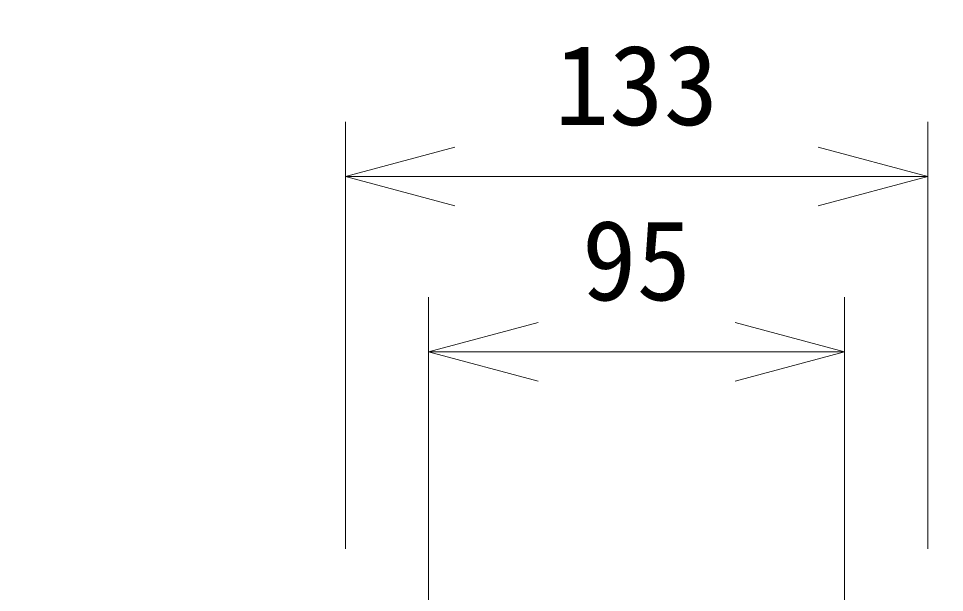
# Model space of a CAD drawing. Units: millimetres, scale not verified. Extents: x -108 to 63, y -56 to 167.
# Drawn here: x -37.05 to -15.9, y 31.77 to 44.88 of the extents above; entities that cross this region are included whole.
import ezdxf
from ezdxf.enums import TextEntityAlignment as Align

# ---------------------------------------------------------------- set-up
doc = ezdxf.new("R2010")
doc.units = ezdxf.units.MM
doc.header["$LTSCALE"] = 0.125
doc.linetypes.add('USER1', pattern=[31.75, 15.875, -3.175, 3.175, -3.175, 3.175, -3.175])
for name, color, linetype, lineweight in [('0-0_0', 7, 'Continuous', 20), ('0-4_SUNPO', 7, 'Continuous', 20), ('0-5_GAIKEI', 1, 'Continuous', 18)]:
    doc.layers.add(name, color=color, linetype=linetype, lineweight=lineweight)
doc.styles.add('ＭＳ ゴシック', font='')
doc.styles.get('ＭＳ ゴシック').set_extended_font_data('MS Gothic')

# ---------------------------------------------------------------- blocks, each defined once
blk = doc.blocks.new('_Open30')
at = {"layer": '0-0_0'}
blk.add_line((0, 0), (-1, 0), dxfattribs=at)
blk.add_lwpolyline([(-1, 0.26795), (0, 0), (-1, -0.26795)], dxfattribs=at)
blk = doc.blocks.new('D4')
at = {"layer": '0-4_SUNPO'}
for p, q in [((34.9114, 220.2682), (34.9114, 230.0148)), ((48.2114, 220.2682), (48.2114, 230.0148)), ((37.4114, 228.7648), (45.7114, 228.7648))]:
    blk.add_line(p, q, dxfattribs=at)
at = {"layer": '0-4_SUNPO', "xscale": 2.5, "yscale": 2.5, "rotation": 180}
blk.add_blockref('_Open30', (34.9114, 228.7648), dxfattribs=at)
at = {"layer": '0-4_SUNPO', "xscale": 2.5, "yscale": 2.5}
blk.add_blockref('_Open30', (48.2114, 228.7648), dxfattribs=at)
at = {"layer": '0-4_SUNPO', "style": 'ＭＳ ゴシック'}
blk.add_text('133', height=1.833, dxfattribs=at).set_placement((39.6864, 229.3898), align=Align.BOTTOM_LEFT)
blk = doc.blocks.new('D6')
at = {"layer": '0-4_SUNPO'}
for p, q in [((36.8103, 217.6416), (36.8103, 226.0148)), ((46.3126, 217.6416), (46.3126, 226.0148)), ((39.3103, 224.7648), (43.8126, 224.7648))]:
    blk.add_line(p, q, dxfattribs=at)
at = {"layer": '0-4_SUNPO', "xscale": 2.5, "yscale": 2.5, "rotation": 180}
blk.add_blockref('_Open30', (36.8103, 224.7648), dxfattribs=at)
at = {"layer": '0-4_SUNPO', "xscale": 2.5, "yscale": 2.5}
blk.add_blockref('_Open30', (46.3126, 224.7648), dxfattribs=at)
at = {"layer": '0-4_SUNPO', "style": 'ＭＳ ゴシック'}
blk.add_text('95', height=1.833, dxfattribs=at).set_placement((40.3114, 225.3898), align=Align.BOTTOM_LEFT)

msp = doc.modelspace()

# ---------------------------------------------------------------- linework, layer by layer
at = {"layer": '0-5_GAIKEI', "linetype": 'USER1'}
for centre, radius in [((-28.322, 87.2004), 79.502), ((-13.1432, 72.5983), 58.5734)]:
    msp.add_circle(centre, radius, dxfattribs=at)

# ---------------------------------------------------------------- block references
at = {"layer": '0-4_SUNPO'}
for name in ['D4', 'D6']:
    msp.add_blockref(name, (-64.4907, -187.4967), dxfattribs=at)

doc.saveas('drawing.dxf')
